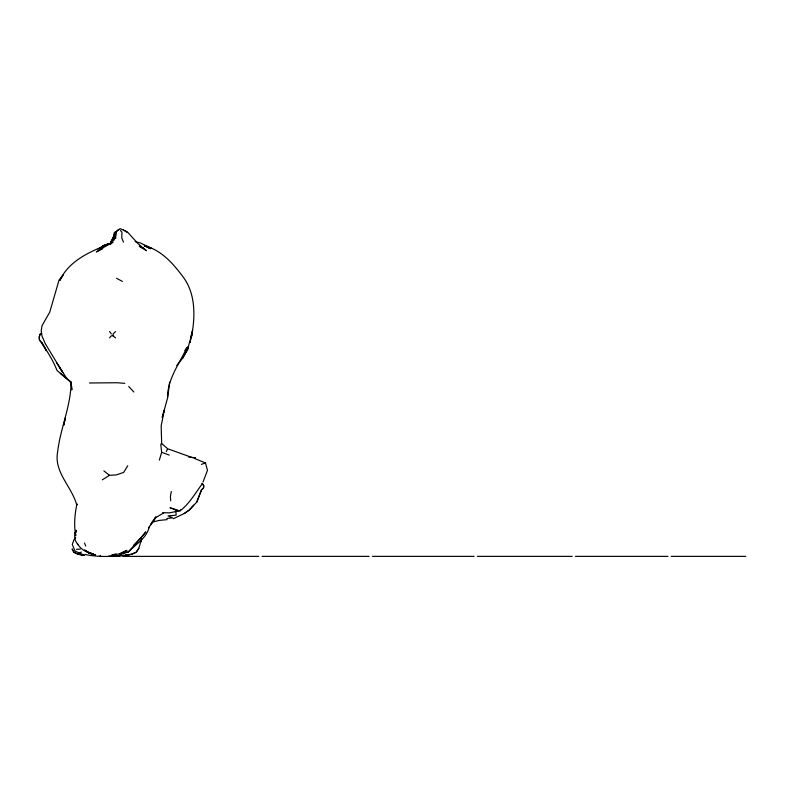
<?xml version="1.0" encoding="UTF-8"?>
<svg xmlns="http://www.w3.org/2000/svg" width="785" height="785" viewBox="0 0 785 785"><rect width="100%" height="100%" fill="white"/><g stroke="black" fill="none" stroke-linecap="round" stroke-linejoin="round"><path stroke-width="1.18" d="M71.092 383.345C70.572 406.826 60.327 428.61 57.648 451.718C53.655 472.168 71.867 486.572 76.744 505.01C74.683 514.862 73.898 525.322 75.664 535.262M112.628 240.131L111.303 242.182L113.933 235.834L114.482 232.556L116.337 231.761L116.455 232.497L114.463 232.576L113.56 240.602L113.953 235.794L110.155 243.576M190.48 338.482L190.137 342.142L191.432 334.861L190.147 342.152L189.371 342.662L188.214 347.598L187.615 346.813L184.877 350.512M169.609 382.138L167.813 397.063L162.22 417.522L164.261 410.192L161.17 425.902L161.671 443.545L167.715 448.765L190.765 457.037M115.895 235.932L116.592 231.281L120.154 228.621L127.307 231.82L138.032 243.693L146.491 250.719L139.367 246.284M167.509 396.808C167.911 378.635 179.157 363.916 186.663 348.098M171.267 491.508L170.404 496.562L170.708 500.81M191.304 337.599L192.56 330.289L191.265 337.511C195.494 317.042 195.946 292.972 182.257 275.849C172.602 262.857 160.837 249.993 144.617 245.705L151.466 248.452L144.391 245.489L148.64 247.736M180.511 509.769L180.334 510.692L175.34 511.32M141.035 541.768L141.702 538.373L138.876 548.273L136.197 552.218L131.733 554.21L124.992 555.495L131.733 554.2L136.197 552.218L138.857 548.264M173.308 518.738L184.279 513.518L189.234 510.073L196.799 502.007L201.48 489.968L203.521 487.936L203.757 485.689L202.206 483.344M149.356 526.333C147.089 538.039 135.854 544.064 128.22 551.963L120.183 554.181L122.293 552.954M159.345 460.128L161.651 452.307L160.788 444.182L161.671 443.545M196.799 501.998L201.49 489.918L203.531 487.927L203.737 485.699L202.137 483.383M203.06 481.902L207.485 470.333L205.484 462.954L194.621 458.499M166.273 451.63L167.509 449.079M77.45 504.107L76.744 505.01M127.739 465.77L123.657 472.433L116.141 474.945L109.429 475.317L102.325 479.851M111.362 242.163L112.667 240.102M148.502 528.226L155.813 516.893L150.7 524.625L156.009 517.403L163.574 513.017M182.532 358.362L188.498 347.883L182.522 358.362L176.743 365.565M110.518 244.488L114.561 238.571M75.664 537.342L73.868 539.933L72.299 544.437L74.968 551.07L84.427 555.211L85.114 554.475C97.939 557.154 111.048 556.751 124.128 555.378L117.387 555.868L120.605 555.368M202.088 483.982C195.328 493.215 189.47 503.538 180.334 510.692L177.812 510.819L170.002 507.738L177.94 510.221M145.863 532.034L128.298 552.081L120.164 553.474L126.944 550.373L120.026 553.837L111.823 555.024L115.974 553.935M142.036 536.597L145.647 532.014M102.109 247.265L103.492 245.568L113.05 242.575M109.566 337.844L111.342 335.803L113.128 335.843L115.552 337.942M141.32 537.509L133.529 545.349M193.709 505.147L189.234 510.073L184.279 513.518M125.276 555.26L125.953 554.524M116.347 231.801L114.482 232.556L115.061 232.497M71.219 383.355L71.828 389.86L71.111 382.266M100.274 248.698L103.492 245.568L108.193 243.733M115.513 331.613L113.109 333.949L113.128 335.843M116.592 231.281L118.653 229.436M98.096 249.198L103.492 245.568M120.242 554.75L122.931 552.934M110.999 242.889L96.329 251.926L102.678 248.757M162.642 512.713L169.629 512.831L175.732 511.604M103.139 246.961L110.803 243.517C91.197 250.935 69.168 260.286 59.817 280.461L63.055 275.074L59.061 280.029L49.73 312.165L42.017 325.706L41.183 330.799L42.105 336.441L45.442 343.938L62.741 372.492L56.579 362.65M79.658 552.787L81.375 552.071M201.382 464.377L205.484 462.954M151.77 522.27L159.139 520.435L166.999 519.65L167.038 518.424L172.553 517.874L168.088 515.902L176.105 515.156L175.987 511.486M124.148 555.378L108.634 556.074M89.461 382.992L117.269 382.746L124.795 383.355M76.41 549.294L80.256 549.107M122.892 556.379L258.805 556.379M262.053 556.379L369.107 556.379M372.355 556.379L474.091 556.379M477.329 556.379L572.137 556.379M575.385 556.379L667.976 556.379M671.224 556.379L745.75 556.379M135.128 241.633L140.554 242.987L150.004 247.844M140.417 247.128L143.537 248.246L139.514 246.343M161.651 452.307L169.285 455.084M87.989 552.267L95.358 555.319L87.989 552.267L94.71 555.181L90.834 553.199M142.232 247.638L143.537 248.246M90.825 553.18L94.759 554.995L87.841 552.414L95.544 555.064C88.715 553.219 80.983 550.422 77.558 543.711M90.795 553.268L94.71 555.181M116.553 278.263L122.372 281.432M148.659 247.687L144.44 245.362L148.542 247.628M150.592 248.767L145.794 245.568L150.22 248.59M123.265 229.809L127.268 232.517M84.544 549.834L88.489 552.611L85.781 550.491M66.431 378.076L60.376 373.307L71.386 382.472L57.05 370.53C52.732 359.52 46.148 349.521 39.427 339.934L39.25 336.922L40.064 334.214L41.683 333.282L40.084 334.214L39.27 336.922L39.427 339.934L42.164 342.986L46.305 350.64L42.184 342.996M103.875 470.872L109.429 475.317M70.836 382.56L66.332 377.82L58.826 366.075M128.72 386.485L133.872 392M120.419 230.358L121.92 232.174L121.803 237.963L123.5 242.173M109.557 331.486L111.342 333.89M77.744 544.613L75.331 540.502L74.634 535.586L76.145 530.267L76.174 532.308M72.2 549.058L73.927 552.287L77.833 554.122L84.27 555.476L77.852 554.122L73.927 552.287L72.191 549.078M84.495 543.063L85.742 546.026M113.962 235.333L115.12 238.375M75.802 535.478L75.144 532.475L75.586 534.614M115.14 232.527L115.758 238.375M100.146 555.407L100.235 556.153M65.371 418.101L63.663 425.293L65.371 418.101M195.504 458.008L188.91 456.939L195.504 458.008M112.706 239.611L110.813 241.976L112.687 239.651"/></g></svg>
